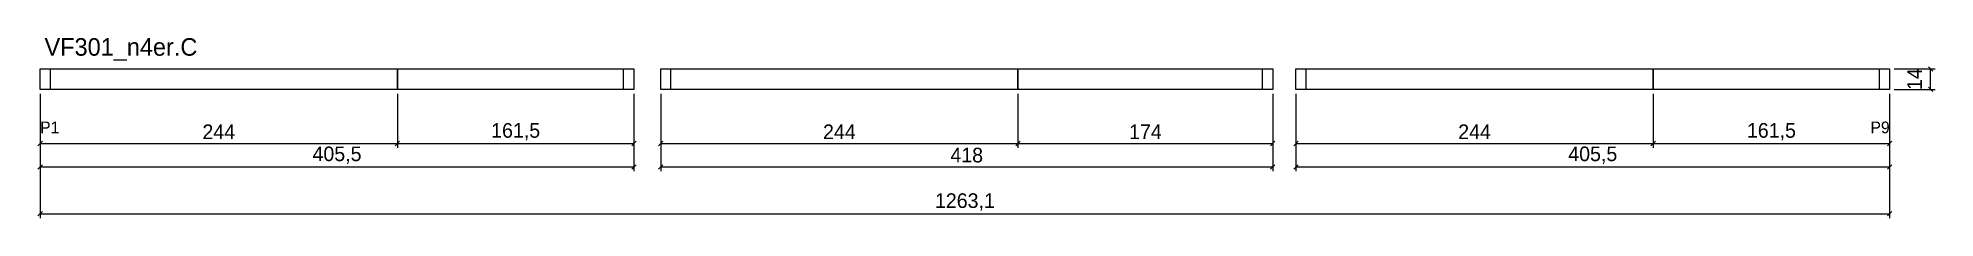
# Model space of a CAD drawing. Extents: x -10500 to 1294, y -102 to 21.
# Drawn here: x -2 to 1294, y -102 to 21 of the extents above; entities outside this region: 2.
import ezdxf
from ezdxf.enums import TextEntityAlignment as Align

# ---------------------------------------------------------------- set-up
doc = ezdxf.new("R2010")
doc.units = 0
for name, color, linetype in [('5', 5, 'Continuous'), ('COTA', 241, 'Continuous'), ('NOMENCLATURA', 7, 'Continuous'), ('Painéis', 200, 'Continuous'), ('SARR_2.2x7', 40, 'Continuous'), ('SARR_EDITAR', 141, 'Continuous')]:
    doc.layers.add(name, color=color, linetype=linetype)
doc.dimstyles.new('PAINEL', dxfattribs={"dimtxt": 10, "dimasz": 3, "dimexe": 3, "dimexo": 3, "dimgap": 3, "dimtad": 1, "dimblk": 'OBLIQUE', "dimblk1": 'OBLIQUE', "dimcen": 2.5, "dimclrd": 4, "dimclre": 4, "dimclrt": 240, "dimazin": 3, "dimtfac": 1, "dimtmove": 0, "dimatfit": 3})

# ---------------------------------------------------------------- blocks, each defined once
blk = doc.blocks.new('_OBLIQUE')
at = {"color": 0, "linetype": 'BYBLOCK'}
blk.add_line((-0.5, -0.5), (0.5, 0.5), dxfattribs=at)

msp = doc.modelspace()

# ---------------------------------------------------------------- linework, layer by layer
msp.add_line((-9500, 0), (-9490, 0))
at = {"layer": 'Painéis'}
for p, q in [((244, -14), (244, 0)), ((667.8, -14), (667.8, 0)), ((1101.6, -14), (1101.6, 0))]:
    msp.add_line(p, q, dxfattribs=at)
for points in [[(244, -14), (0, -14), (0, 0), (244, 0)], [(244, 0), (405.5, 0), (405.5, -14), (244, -14)], [(667.8, -14), (423.8, -14), (423.8, 0), (667.8, 0)], [(667.8, 0), (841.8, 0), (841.8, -14), (667.8, -14)], [(1101.6, -14), (857.6, -14), (857.6, 0), (1101.6, 0)], [(1101.6, 0), (1263.1, 0), (1263.1, -14), (1101.6, -14)]]:
    msp.add_lwpolyline(points, close=True, dxfattribs=at)
at = {"layer": 'SARR_2.2x7'}
for p, q in [((7, -14), (7, 0)), ((398.5, -14), (398.5, 0)), ((430.8, -14), (430.8, 0)), ((834.8, -14), (834.8, 0)), ((864.6, -14), (864.6, 0)), ((1256.1, -14), (1256.1, 0))]:
    msp.add_line(p, q, dxfattribs=at)
at = {"layer": 'SARR_EDITAR'}
msp.add_line((-10500, 0), (-10490, 0), dxfattribs=at)

# ---------------------------------------------------------------- texts
at = {"layer": '5'}
msp.add_text('P1', height=8, dxfattribs=at).set_placement((0, -44))
msp.add_text('P9', height=8, dxfattribs=at).set_placement((1263.1, -44), align=Align.RIGHT)
at = {"layer": 'NOMENCLATURA'}
msp.add_text('VF301_n4er.C', height=12, dxfattribs=at).set_placement((3, 9))

# ---------------------------------------------------------------- dimensions: what is measured, and where the dimension line sits
at = {"layer": 'COTA'}
msp.add_linear_dim(base=(1291.1, -14), p1=(1263.1, -14), p2=(1263.1, 0), angle=90, dimstyle='PAINEL', dxfattribs=at).render()
for base, p1, p2 in [((0, -51), (0, -14), (244, -14)), ((0, -67), (0, -14), (405.5, -14)), ((0, -99), (0, -14), (1263.1, -14)), ((244, -51), (244, -14), (405.5, -14)), ((423.8, -51), (423.8, -14), (667.8, -14)), ((423.8, -67), (423.8, -14), (841.8, -14)), ((667.8, -51), (667.8, -14), (841.8, -14)), ((857.6, -51), (857.6, -14), (1101.6, -14)), ((857.6, -67), (857.6, -14), (1263.1, -14)), ((1101.6, -51), (1101.6, -14), (1263.1, -14))]:
    msp.add_linear_dim(base=base, p1=p1, p2=p2, dimstyle='PAINEL', dxfattribs=at).render()

doc.saveas('drawing.dxf')
